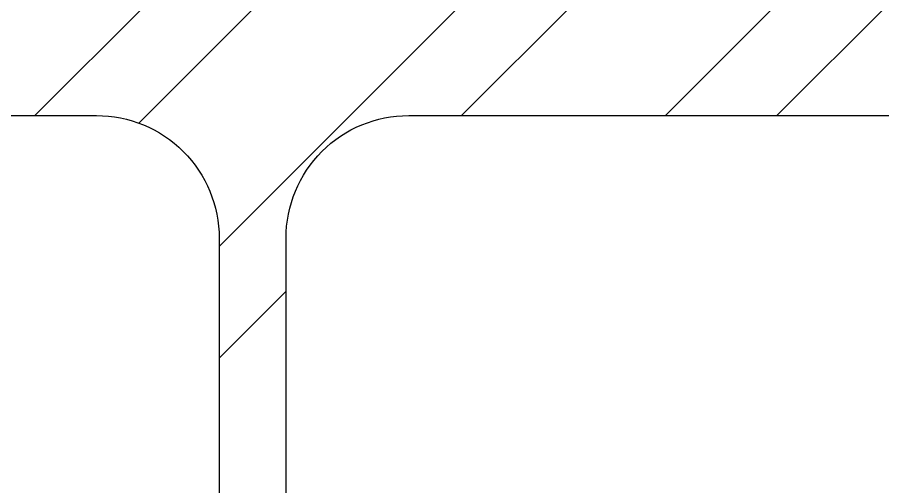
# Model space of a CAD drawing. Header units: inches. Extents: x -2661 to 42767, y -1222 to 9099.
# Drawn here: x -1197.112 to -1192.261, y 2736.625 to 2739.256 of the extents above; entities that cross this region are included whole.
import ezdxf

# ---------------------------------------------------------------- set-up
doc = ezdxf.new("R2010")
doc.units = ezdxf.units.IN
doc.header["$LTSCALE"] = 12
doc.header["$MEASUREMENT"] = 0
doc.layers.add('S-HATCH1', color=1, linetype='CONTINUOUS', transparency=0.5)
doc.layers.add('S-STEEL', color=4, linetype='CONTINUOUS')

# ---------------------------------------------------------------- blocks, each defined once
blk = doc.blocks.new('W10x54')
at = {"layer": 'S-HATCH1'}
h = blk.add_hatch(dxfattribs=at)
h.set_pattern_fill('STEEL', color=256, scale=10, style=0)
h.set_pattern_definition([(45, (-76.649, -518.546), (-0.8838835, 0.8838835), []), (45, (-76.649, -517.921), (-0.8838835, 0.8838835), [])])
edge = h.paths.add_edge_path()
edge.add_line((5, -5.0625), (5, -4.4375))
edge.add_line((5, -4.4375), (0.875, -4.4375))
edge.add_arc((0.875, -3.75), 0.6875, 180, 270, ccw=False)
edge.add_line((0.1875, -3.75), (0.1875, 3.75))
edge.add_arc((0.875, 3.75), 0.6875, 90, 180, ccw=False)
edge.add_line((0.875, 4.4375), (5, 4.4375))
edge.add_line((5, 4.4375), (5, 5.0625))
edge.add_line((5, 5.0625), (-5, 5.0625))
edge.add_line((-5, 5.0625), (-5, 4.4375))
edge.add_line((-5, 4.4375), (-0.875, 4.4375))
edge.add_arc((-0.875, 3.75), 0.6875, 0, 90, ccw=False)
edge.add_line((-0.1875, 3.75), (-0.1875, -3.75))
edge.add_arc((-0.875, -3.75), 0.6875, -90, 0, ccw=False)
edge.add_line((-0.875, -4.4375), (-5, -4.4375))
edge.add_line((-5, -4.4375), (-5, -5.0625))
edge.add_line((-5, -5.0625), (5, -5.0625))
at = {"layer": 'S-STEEL'}
blk.add_lwpolyline([(5, -5.0625), (5, -4.4375), (0.875, -4.4375, -0.414214), (0.1875, -3.75), (0.1875, 3.75, -0.414214), (0.875, 4.4375), (5, 4.4375), (5, 5.0625), (-5, 5.0625), (-5, 4.4375), (-0.875, 4.4375, -0.414214), (-0.1875, 3.75), (-0.1875, -3.75, -0.414214), (-0.875, -4.4375), (-5, -4.4375), (-5, -5.0625)], format="xyb", close=True, dxfattribs=at)

msp = doc.modelspace()

# ---------------------------------------------------------------- block references
at = {"layer": 'S-STEEL'}
msp.add_blockref('W10x54', (-1195.79313, 2734.26764), dxfattribs=at)

doc.saveas('drawing.dxf')
